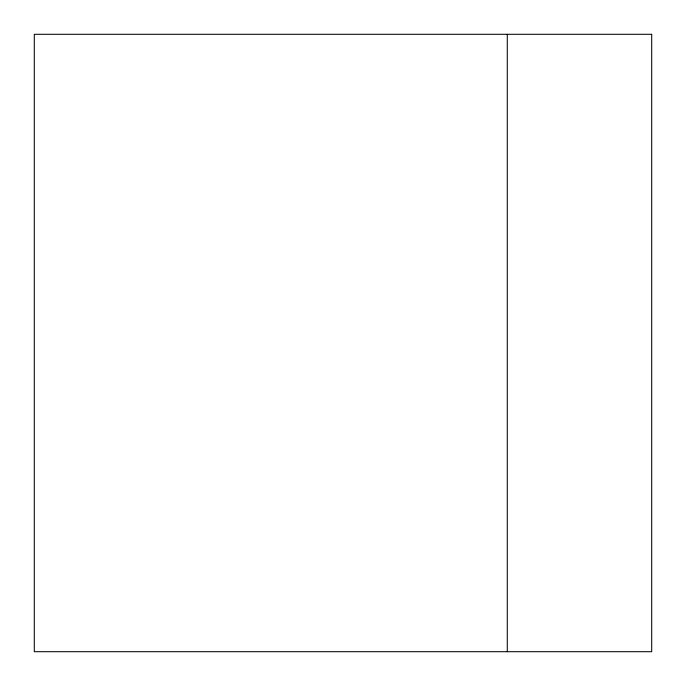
<?xml version="1.0" encoding="UTF-8"?>
<svg xmlns="http://www.w3.org/2000/svg" width="686" height="686" viewBox="0 0 686 686"><rect width="100%" height="100%" fill="white"/><g stroke="black" fill="none" stroke-linecap="round" stroke-linejoin="round"><path stroke-width="1.03" d="M507.28 34.3L507.28 651.7M651.7 34.3L34.3 34.3L34.3 651.7L651.7 651.7L651.7 34.3"/></g></svg>
